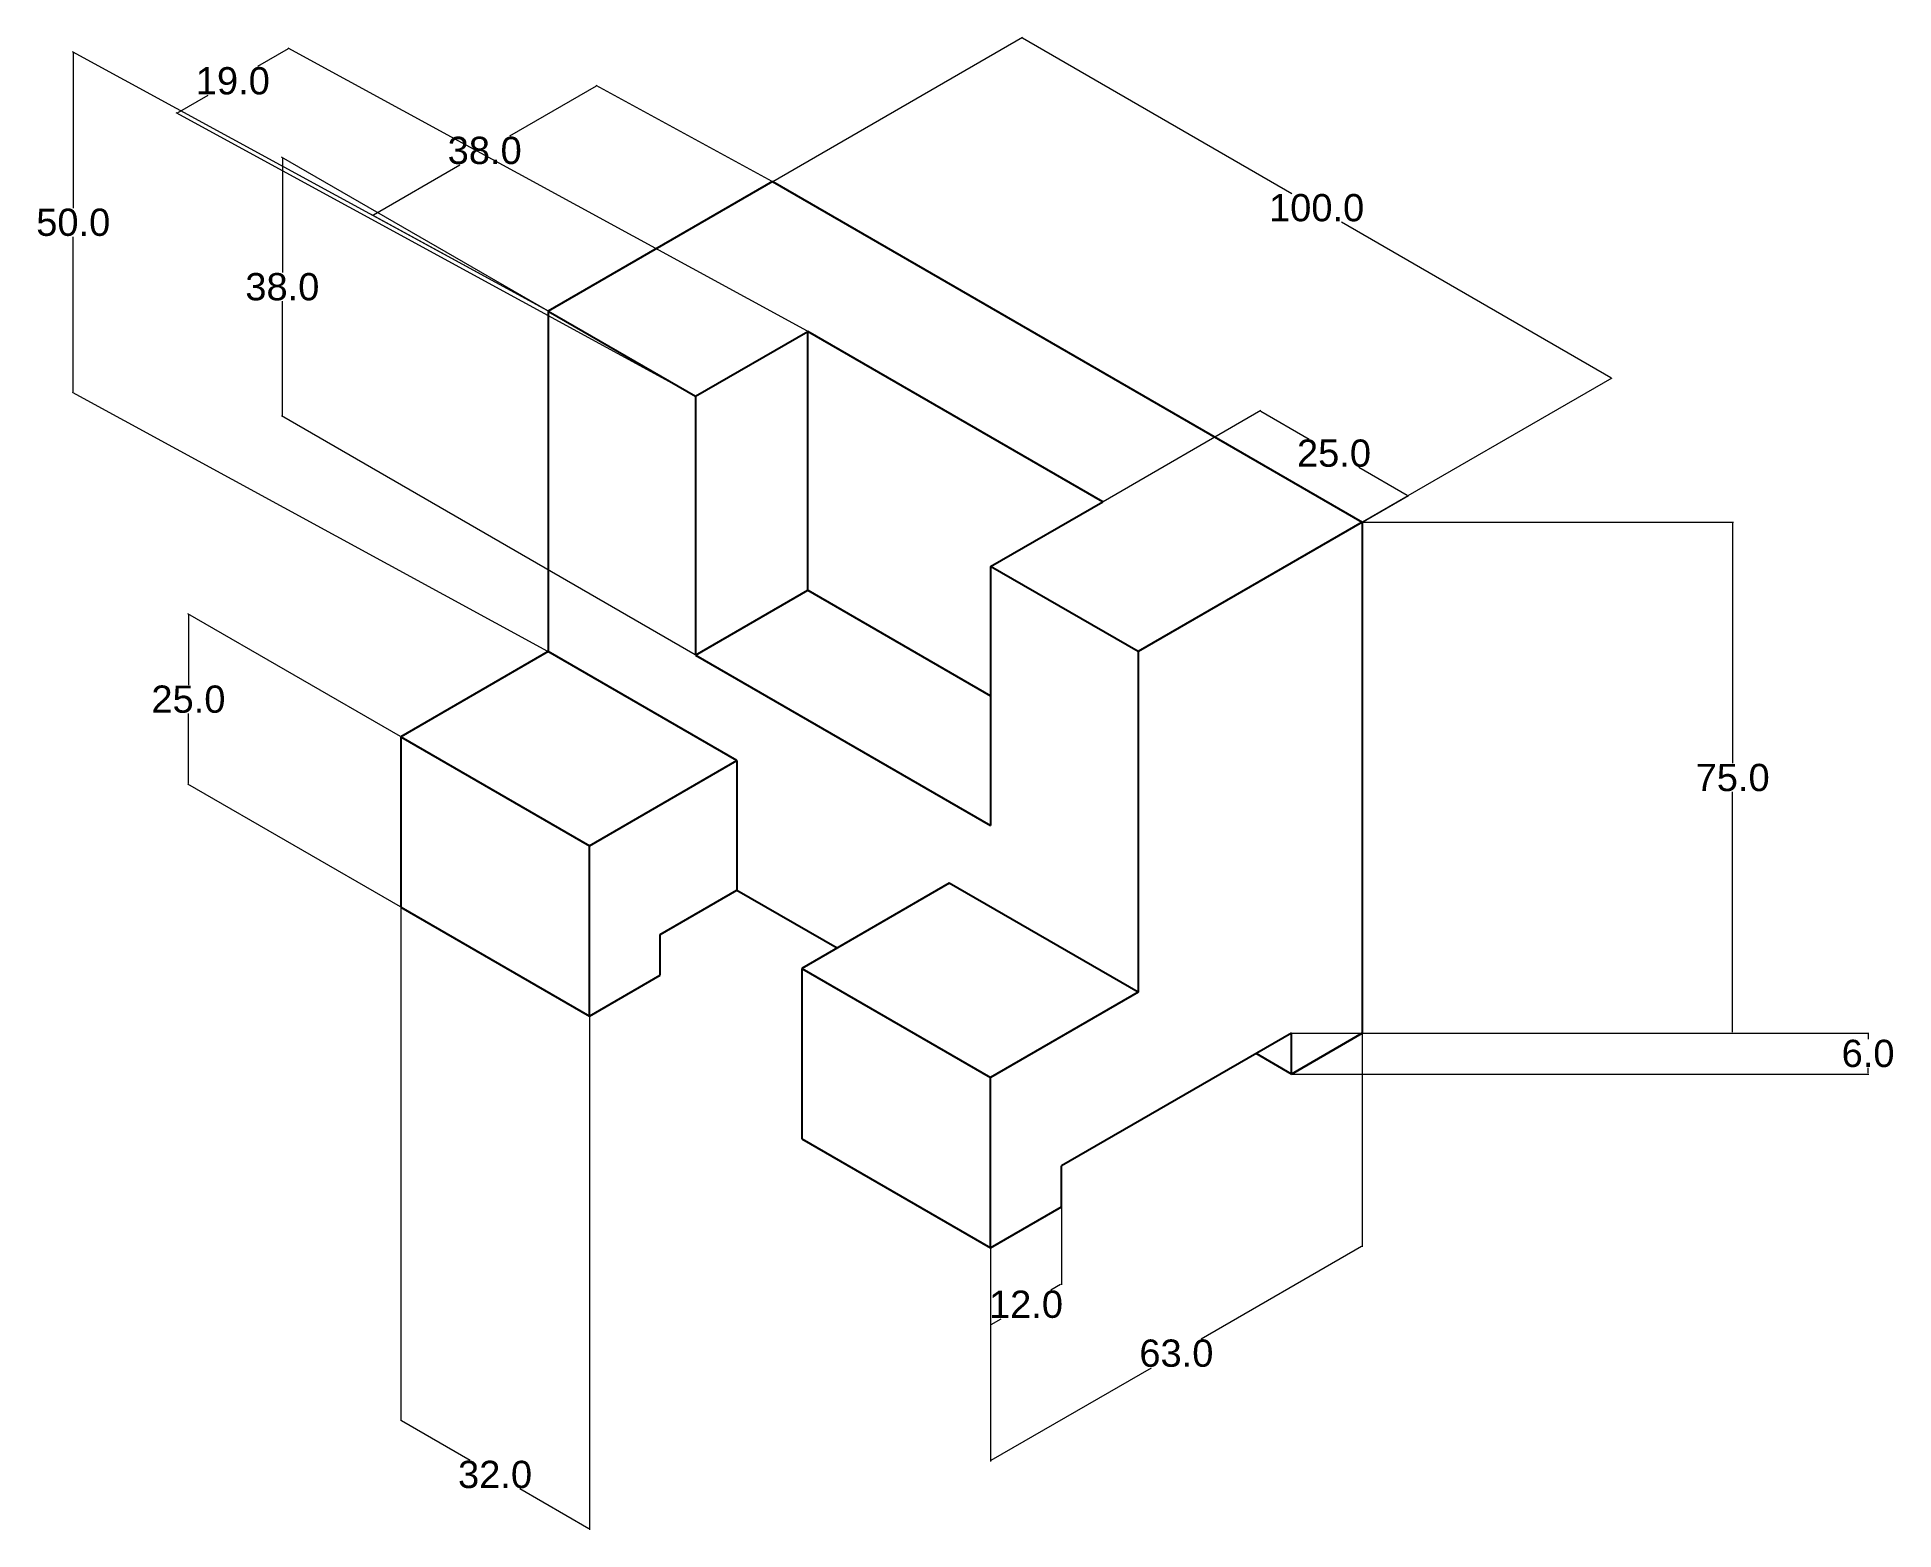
# Model space of a CAD drawing. Header units: inches. Extents: x 1407 to 1680, y -231 to -12.
import ezdxf

# ---------------------------------------------------------------- set-up
doc = ezdxf.new("R2010")
doc.units = ezdxf.units.IN
doc.header["$MEASUREMENT"] = 0
doc.layers.add('AM_5', color=3, linetype='Continuous', lineweight=15)
doc.styles.get("Standard").update_dxf_attribs({"font": 'arial.ttf'})
doc.dimstyles.new('AM_ANSI$0', dxfattribs={"dimtxt": 4, "dimasz": 0.12, "dimexe": 0.1, "dimexo": 0.05, "dimgap": 0.06, "dimtad": 0, "dimtih": 1, "dimtoh": 1, "dimdec": 1, "dimzin": 7, "dimdsep": 46, "dimtxsty": 'Standard', "dimcen": 0, "dimclrd": 256, "dimclre": 1, "dimclrt": 2, "dimadec": 0, "dimazin": 2, "dimtp": 0.1, "dimtm": 0.1, "dimtfac": 0.71, "dimtdec": 1, "dimtofl": 0, "dimtmove": 0, "dimatfit": 3, "dimfxl": 1, "dimtolj": 1, "dimtzin": 7, "dimlwd": -1, "dimlwe": -1, "dimarcsym": 1})

# ---------------------------------------------------------------- blocks, each defined once
blk = doc.blocks.new('*D4')
at = {"layer": 'AM_5', "color": 1, "linetype": 'ByBlock', "transparency": 16777216}
for p, q in [((1460.76, -114.9), (1429.54, -96.87)), ((1460.76, -139.9), (1429.54, -121.87))]:
    blk.add_line(p, q, dxfattribs=at)
at = {"layer": 'AM_5', "linetype": 'ByBlock', "transparency": 16777216}
for p, q in [((1429.64, -97.05), (1429.64, -107.33)), ((1429.64, -121.81), (1429.64, -111.53))]:
    blk.add_line(p, q, dxfattribs=at)
at = {"layer": 'AM_5', "transparency": 16777216}
for points in [[(1429.62, -97.05), (1429.66, -97.05), (1429.64, -96.93)], [(1429.62, -121.81), (1429.66, -121.81), (1429.64, -121.93)]]:
    blk.add_solid(points, dxfattribs=at)
at = {"layer": 'Defpoints', "color": 0, "transparency": 16777216}
for p in [(1460.81, -114.93), (1429.64, -121.93), (1460.81, -139.93)]:
    blk.add_point(p, dxfattribs=at)
at = {"layer": 'AM_5', "color": 2, "transparency": 16777216, "insert": (1429.64, -109.43), "char_height": 4, "attachment_point": 5}
blk.add_mtext('\\A1;25.0', dxfattribs=at)
blk = doc.blocks.new('*D5')
at = {"layer": 'AM_5', "linetype": 'ByBlock', "transparency": 16777216}
for p, q in [((1489.49, -19.44), (1476.79, -26.78)), ((1456.79, -38.32), (1469.5, -30.99))]:
    blk.add_line(p, q, dxfattribs=at)
at = {"layer": 'AM_5', "color": 1, "linetype": 'ByBlock', "transparency": 16777216}
for p, q in [((1515.32, -33.4), (1489.49, -19.33)), ((1482.41, -52.4), (1456.59, -38.33))]:
    blk.add_line(p, q, dxfattribs=at)
at = {"layer": 'AM_5', "transparency": 16777216}
for points in [[(1489.48, -19.42), (1489.5, -19.46), (1489.6, -19.38)], [(1456.78, -38.3), (1456.8, -38.34), (1456.69, -38.38)]]:
    blk.add_solid(points, dxfattribs=at)
at = {"layer": 'Defpoints', "color": 0, "transparency": 16777216}
for p in [(1489.6, -19.38), (1515.37, -33.43), (1482.46, -52.43)]:
    blk.add_point(p, dxfattribs=at)
at = {"layer": 'AM_5', "color": 2, "transparency": 16777216, "insert": (1473.14, -28.88), "char_height": 4, "attachment_point": 5}
blk.add_mtext('\\A1;38.0', dxfattribs=at)
blk = doc.blocks.new('*D6')
at = {"layer": 'AM_5', "color": 1, "linetype": 'ByBlock', "transparency": 16777216}
for p, q in [((1515.42, -33.4), (1552.08, -12.23)), ((1602.02, -83.4), (1638.68, -62.23))]:
    blk.add_line(p, q, dxfattribs=at)
at = {"layer": 'AM_5', "linetype": 'ByBlock', "transparency": 16777216}
for p, q in [((1552.08, -12.35), (1591.64, -35.19)), ((1638.48, -62.23), (1598.92, -39.39))]:
    blk.add_line(p, q, dxfattribs=at)
at = {"layer": 'AM_5', "transparency": 16777216}
for points in [[(1552.09, -12.33), (1552.07, -12.37), (1551.98, -12.29)], [(1638.49, -62.21), (1638.47, -62.25), (1638.58, -62.29)]]:
    blk.add_solid(points, dxfattribs=at)
at = {"layer": 'Defpoints', "color": 0, "transparency": 16777216}
for p in [(1515.37, -33.43), (1638.58, -62.29), (1601.97, -83.43)]:
    blk.add_point(p, dxfattribs=at)
at = {"layer": 'AM_5', "color": 2, "transparency": 16777216, "insert": (1595.28, -37.29), "char_height": 4, "attachment_point": 5}
blk.add_mtext('\\A1;100.0', dxfattribs=at)
blk = doc.blocks.new('*D7')
at = {"layer": 'AM_5', "color": 1, "linetype": 'ByBlock', "transparency": 16777216}
for p, q in [((1602.02, -83.43), (1656.46, -83.43)), ((1602.02, -158.43), (1656.46, -158.43))]:
    blk.add_line(p, q, dxfattribs=at)
at = {"layer": 'AM_5', "linetype": 'ByBlock', "transparency": 16777216}
for p, q in [((1656.36, -83.55), (1656.36, -118.82)), ((1656.36, -158.31), (1656.36, -123.03))]:
    blk.add_line(p, q, dxfattribs=at)
at = {"layer": 'AM_5', "transparency": 16777216}
for points in [[(1656.34, -83.55), (1656.38, -83.55), (1656.36, -83.43)], [(1656.34, -158.31), (1656.38, -158.31), (1656.36, -158.43)]]:
    blk.add_solid(points, dxfattribs=at)
at = {"layer": 'Defpoints', "color": 0, "transparency": 16777216}
for p in [(1601.97, -83.43), (1601.97, -158.43), (1656.36, -158.43)]:
    blk.add_point(p, dxfattribs=at)
at = {"layer": 'AM_5', "color": 2, "transparency": 16777216, "insert": (1656.36, -120.93), "char_height": 4, "attachment_point": 5}
blk.add_mtext('\\A1;75.0', dxfattribs=at)
blk = doc.blocks.new('*D8')
at = {"layer": 'AM_5', "color": 1, "linetype": 'ByBlock', "transparency": 16777216}
for p, q in [((1601.97, -158.48), (1601.97, -189.8)), ((1547.41, -189.98), (1547.41, -221.3))]:
    blk.add_line(p, q, dxfattribs=at)
at = {"layer": 'AM_5', "linetype": 'ByBlock', "transparency": 16777216}
for p, q in [((1601.87, -189.74), (1578.33, -203.33)), ((1547.51, -221.12), (1571.05, -207.54))]:
    blk.add_line(p, q, dxfattribs=at)
at = {"layer": 'AM_5', "transparency": 16777216}
for points in [[(1601.86, -189.72), (1601.88, -189.76), (1601.97, -189.68)], [(1547.5, -221.1), (1547.52, -221.14), (1547.41, -221.18)]]:
    blk.add_solid(points, dxfattribs=at)
at = {"layer": 'Defpoints', "color": 0, "transparency": 16777216}
for p in [(1601.97, -158.43), (1547.41, -189.93), (1601.97, -189.68)]:
    blk.add_point(p, dxfattribs=at)
at = {"layer": 'AM_5', "color": 2, "transparency": 16777216, "insert": (1574.69, -205.43), "char_height": 4, "attachment_point": 5}
blk.add_mtext('\\A1;63.0', dxfattribs=at)
blk = doc.blocks.new('*D9')
at = {"layer": 'AM_5', "color": 1, "linetype": 'ByBlock', "transparency": 16777216}
for p, q in [((1460.81, -139.98), (1460.81, -215.34)), ((1488.52, -155.98), (1488.52, -231.34))]:
    blk.add_line(p, q, dxfattribs=at)
at = {"layer": 'AM_5', "linetype": 'ByBlock', "transparency": 16777216}
for p, q in [((1460.91, -215.29), (1471.02, -221.12)), ((1488.42, -231.17), (1478.31, -225.33))]:
    blk.add_line(p, q, dxfattribs=at)
at = {"layer": 'AM_5', "transparency": 16777216}
for points in [[(1460.92, -215.27), (1460.9, -215.3), (1460.81, -215.23)], [(1488.43, -231.15), (1488.41, -231.18), (1488.52, -231.23)]]:
    blk.add_solid(points, dxfattribs=at)
at = {"layer": 'Defpoints', "color": 0, "transparency": 16777216}
for p in [(1460.81, -139.93), (1488.52, -155.93), (1488.52, -231.23)]:
    blk.add_point(p, dxfattribs=at)
at = {"layer": 'AM_5', "color": 2, "transparency": 16777216, "insert": (1474.66, -223.23), "char_height": 4, "attachment_point": 5}
blk.add_mtext('\\A1;32.0', dxfattribs=at)
blk = doc.blocks.new('*D10')
at = {"layer": 'AM_5', "color": 1, "linetype": 'ByBlock', "transparency": 16777216}
for p, q in [((1482.41, -52.4), (1412.63, -14.37)), ((1482.41, -102.4), (1412.63, -64.37))]:
    blk.add_line(p, q, dxfattribs=at)
at = {"layer": 'AM_5', "linetype": 'ByBlock', "transparency": 16777216}
for p, q in [((1412.73, -14.55), (1412.73, -37.32)), ((1412.73, -64.31), (1412.73, -41.53))]:
    blk.add_line(p, q, dxfattribs=at)
at = {"layer": 'AM_5', "transparency": 16777216}
for points in [[(1412.71, -14.55), (1412.75, -14.55), (1412.73, -14.43)], [(1412.71, -64.31), (1412.75, -64.31), (1412.73, -64.43)]]:
    blk.add_solid(points, dxfattribs=at)
at = {"layer": 'Defpoints', "color": 0, "transparency": 16777216}
for p in [(1482.46, -52.43), (1412.73, -64.43), (1482.46, -102.43)]:
    blk.add_point(p, dxfattribs=at)
at = {"layer": 'AM_5', "color": 2, "transparency": 16777216, "insert": (1412.73, -39.43), "char_height": 4, "attachment_point": 5}
blk.add_mtext('\\A1;50.0', dxfattribs=at)
blk = doc.blocks.new('*D11')
at = {"layer": 'AM_5', "linetype": 'ByBlock', "transparency": 16777216}
for p, q in [((1444.28, -13.97), (1439.8, -16.56)), ((1428.04, -23.35), (1432.52, -20.77))]:
    blk.add_line(p, q, dxfattribs=at)
at = {"layer": 'AM_5', "color": 1, "linetype": 'ByBlock', "transparency": 16777216}
for p, q in [((1520.51, -55.4), (1444.29, -13.86)), ((1504.06, -64.9), (1427.83, -23.36))]:
    blk.add_line(p, q, dxfattribs=at)
at = {"layer": 'AM_5', "transparency": 16777216}
for points in [[(1444.27, -13.96), (1444.29, -13.99), (1444.39, -13.91)], [(1428.03, -23.34), (1428.05, -23.37), (1427.93, -23.41)]]:
    blk.add_solid(points, dxfattribs=at)
at = {"layer": 'Defpoints', "color": 0, "transparency": 16777216}
for p in [(1444.39, -13.91), (1520.56, -55.43), (1504.11, -64.93)]:
    blk.add_point(p, dxfattribs=at)
at = {"layer": 'AM_5', "color": 2, "transparency": 16777216, "insert": (1436.16, -18.66), "char_height": 4, "attachment_point": 5}
blk.add_mtext('\\A1;19.0', dxfattribs=at)
blk = doc.blocks.new('*D12')
at = {"layer": 'AM_5', "color": 1, "linetype": 'ByBlock', "transparency": 16777216}
for p, q in [((1563.92, -80.4), (1587.1, -67.01)), ((1585.57, -92.9), (1608.75, -79.51))]:
    blk.add_line(p, q, dxfattribs=at)
at = {"layer": 'AM_5', "linetype": 'ByBlock', "transparency": 16777216}
for p, q in [((1587.1, -67.13), (1594.18, -71.22)), ((1608.55, -79.51), (1601.47, -75.42))]:
    blk.add_line(p, q, dxfattribs=at)
at = {"layer": 'AM_5', "transparency": 16777216}
for points in [[(1587.11, -67.11), (1587.09, -67.15), (1587, -67.07)], [(1608.56, -79.49), (1608.54, -79.53), (1608.65, -79.57)]]:
    blk.add_solid(points, dxfattribs=at)
at = {"layer": 'Defpoints', "color": 0, "transparency": 16777216}
for p in [(1563.87, -80.43), (1608.65, -79.57), (1585.52, -92.93)]:
    blk.add_point(p, dxfattribs=at)
at = {"layer": 'AM_5', "color": 2, "transparency": 16777216, "insert": (1597.83, -73.32), "char_height": 4, "attachment_point": 5}
blk.add_mtext('\\A1;25.0', dxfattribs=at)
blk = doc.blocks.new('*D13')
at = {"layer": 'AM_5', "color": 1, "linetype": 'ByBlock', "transparency": 16777216}
for p, q in [((1591.63, -158.43), (1676.34, -158.43)), ((1591.63, -164.43), (1676.34, -164.43))]:
    blk.add_line(p, q, dxfattribs=at)
at = {"layer": 'AM_5', "linetype": 'ByBlock', "transparency": 16777216}
for p, q in [((1676.24, -158.55), (1676.24, -159.32)), ((1676.24, -164.31), (1676.24, -163.53))]:
    blk.add_line(p, q, dxfattribs=at)
at = {"layer": 'AM_5', "transparency": 16777216}
for points in [[(1676.22, -158.55), (1676.26, -158.55), (1676.24, -158.43)], [(1676.22, -164.31), (1676.26, -164.31), (1676.24, -164.43)]]:
    blk.add_solid(points, dxfattribs=at)
at = {"layer": 'Defpoints', "color": 0, "transparency": 16777216}
for p in [(1591.58, -158.43), (1591.58, -164.43), (1676.24, -164.43)]:
    blk.add_point(p, dxfattribs=at)
at = {"layer": 'AM_5', "color": 2, "transparency": 16777216, "insert": (1676.24, -161.43), "char_height": 4, "attachment_point": 5}
blk.add_mtext('\\A1;6.0', dxfattribs=at)
blk = doc.blocks.new('*D14')
at = {"layer": 'AM_5', "color": 1, "linetype": 'ByBlock', "transparency": 16777216}
for p, q in [((1557.8, -183.98), (1557.8, -195.37)), ((1547.41, -189.98), (1547.41, -201.37))]:
    blk.add_line(p, q, dxfattribs=at)
at = {"layer": 'AM_5', "linetype": 'ByBlock', "transparency": 16777216}
for p, q in [((1557.7, -195.31), (1556.25, -196.15)), ((1547.51, -201.19), (1548.97, -200.36))]:
    blk.add_line(p, q, dxfattribs=at)
at = {"layer": 'AM_5', "transparency": 16777216}
for points in [[(1557.69, -195.3), (1557.71, -195.33), (1557.8, -195.25)], [(1547.5, -201.18), (1547.52, -201.21), (1547.41, -201.25)]]:
    blk.add_solid(points, dxfattribs=at)
at = {"layer": 'Defpoints', "color": 0, "transparency": 16777216}
for p in [(1557.8, -183.93), (1547.41, -189.93), (1557.8, -195.25)]:
    blk.add_point(p, dxfattribs=at)
at = {"layer": 'AM_5', "color": 2, "transparency": 16777216, "insert": (1552.61, -198.25), "char_height": 4, "attachment_point": 5}
blk.add_mtext('\\A1;12.0', dxfattribs=at)
blk = doc.blocks.new('*D15')
at = {"layer": 'AM_5', "color": 1, "linetype": 'ByBlock', "transparency": 16777216}
for p, q in [((1504.06, -64.9), (1443.33, -29.84)), ((1504.06, -102.9), (1443.33, -67.84))]:
    blk.add_line(p, q, dxfattribs=at)
at = {"layer": 'AM_5', "linetype": 'ByBlock', "transparency": 16777216}
for p, q in [((1443.43, -30.01), (1443.43, -46.79)), ((1443.43, -67.77), (1443.43, -51))]:
    blk.add_line(p, q, dxfattribs=at)
at = {"layer": 'AM_5', "transparency": 16777216}
for points in [[(1443.41, -30.01), (1443.45, -30.01), (1443.43, -29.89)], [(1443.41, -67.77), (1443.45, -67.77), (1443.43, -67.89)]]:
    blk.add_solid(points, dxfattribs=at)
at = {"layer": 'Defpoints', "color": 0, "transparency": 16777216}
for p in [(1504.11, -64.93), (1443.43, -67.89), (1504.11, -102.93)]:
    blk.add_point(p, dxfattribs=at)
at = {"layer": 'AM_5', "color": 2, "transparency": 16777216, "insert": (1443.43, -48.89), "char_height": 4, "attachment_point": 5}
blk.add_mtext('\\A1;38.0', dxfattribs=at)

msp = doc.modelspace()

# ---------------------------------------------------------------- linework, layer by layer
for p, q in [((1515.37, -33.43), (1482.46, -52.43)), ((1515.37, -33.43), (1601.97, -83.43)), ((1482.46, -52.43), (1504.11, -64.93)), ((1482.46, -52.43), (1482.46, -102.43)), ((1504.11, -64.93), (1520.56, -55.43)), ((1563.87, -80.43), (1520.56, -55.43)), ((1520.56, -93.43), (1520.56, -55.43)), ((1504.11, -64.93), (1504.11, -102.93)), ((1547.41, -89.93), (1563.87, -80.43)), ((1601.97, -83.43), (1569.06, -102.43)), ((1601.97, -83.43), (1601.97, -158.43)), ((1569.06, -102.43), (1547.41, -89.93)), ((1547.41, -89.93), (1547.41, -127.93)), ((1504.11, -102.93), (1520.56, -93.43)), ((1520.56, -93.43), (1547.41, -108.93)), ((1482.46, -102.43), (1460.81, -114.93)), ((1510.17, -118.43), (1482.46, -102.43)), ((1504.11, -102.93), (1547.41, -127.93)), ((1569.06, -102.43), (1569.06, -152.43)), ((1460.81, -114.93), (1488.52, -130.93)), ((1460.81, -114.93), (1460.81, -139.93)), ((1488.52, -130.93), (1510.17, -118.43)), ((1510.17, -118.43), (1510.17, -137.43)), ((1488.52, -155.93), (1488.52, -130.93)), ((1498.91, -143.93), (1510.17, -137.43)), ((1510.17, -137.43), (1524.89, -145.93)), ((1541.35, -136.43), (1519.7, -148.93)), ((1569.06, -152.43), (1541.35, -136.43)), ((1460.81, -139.93), (1488.52, -155.93)), ((1498.91, -149.93), (1498.91, -143.93)), ((1488.52, -155.93), (1498.91, -149.93)), ((1519.7, -148.93), (1547.41, -164.93)), ((1519.7, -148.93), (1519.7, -173.93)), ((1569.06, -152.43), (1547.41, -164.93)), ((1591.58, -158.43), (1557.8, -177.93)), ((1601.97, -158.43), (1591.58, -164.43)), ((1591.58, -164.43), (1591.58, -158.43)), ((1591.58, -164.43), (1601.97, -158.43)), ((1591.58, -164.43), (1586.38, -161.43)), ((1547.41, -189.93), (1547.41, -164.93)), ((1519.7, -173.93), (1547.41, -189.93)), ((1557.8, -183.93), (1557.8, -177.93)), ((1547.41, -189.93), (1557.8, -183.93)), ((1547.41, -189.93), (1557.8, -183.93))]:
    msp.add_line(p, q)

# ---------------------------------------------------------------- dimensions: what is measured, and where the dimension line sits
at = {"layer": 'AM_5'}
for p1, p2, distance, picture, middle in [((1515.37, -33.43), (1601.97, -83.43), 36.61, '*D6', (1595.28, -37.29)), ((1504.11, -64.93), (1504.11, -102.93), -60.68, '*D15', (1443.43, -48.89)), ((1563.87, -80.43), (1585.52, -92.93), 23.14, '*D12', (1597.83, -73.32)), ((1601.97, -83.43), (1601.97, -158.43), 54.39, '*D7', (1656.36, -120.93)), ((1460.81, -114.93), (1460.81, -139.93), -31.17, '*D4', (1429.64, -109.43)), ((1591.58, -158.43), (1591.58, -164.43), 84.66, '*D13', (1676.24, -161.43))]:
    dim = msp.add_aligned_dim(p1=p1, p2=p2, distance=distance, dimstyle='AM_ANSI$0', override={"dimpost": ''}, dxfattribs=at)
    dim.commit()
    dim.dimension.update_dxf_attribs({"geometry": picture, "text_midpoint": middle})
for p1, p2, distance, picture, middle in [((1482.46, -52.43), (1482.46, -102.43), -69.73, '*D10', (1412.73, -39.43)), ((1504.11, -64.93), (1520.56, -55.43), 74.04, '*D11', (1436.16, -18.66)), ((1482.46, -52.43), (1515.37, -33.43), 25.05, '*D5', (1473.14, -28.88)), ((1460.81, -139.93), (1488.52, -155.93), -65.21, '*D9', (1474.66, -223.23)), ((1547.41, -189.93), (1601.97, -158.43), -27.07, '*D8', (1574.69, -205.43)), ((1547.41, -189.93), (1557.8, -183.93), -9.81, '*D14', (1552.61, -198.25))]:
    dim = msp.add_aligned_dim(p1=p1, p2=p2, distance=distance, dimstyle='AM_ANSI$0', dxfattribs=at)
    dim.commit()
    dim.dimension.update_dxf_attribs({"geometry": picture, "text_midpoint": middle})

doc.saveas('drawing.dxf')
